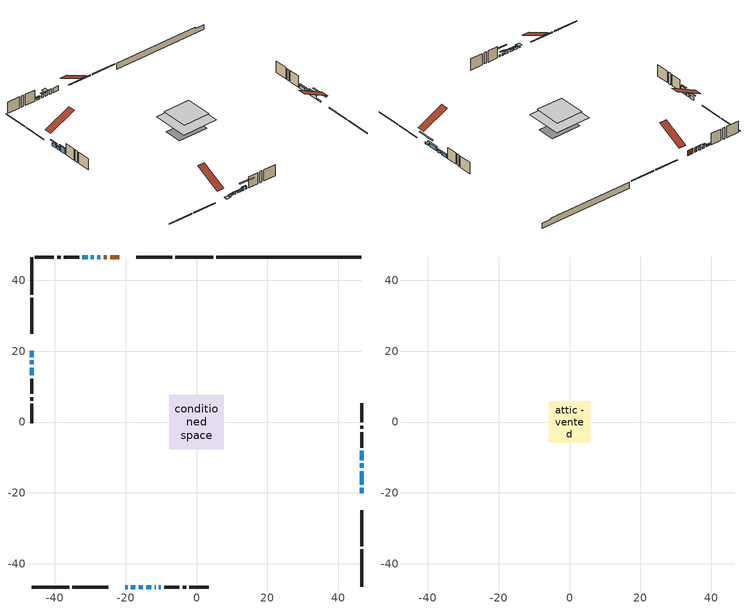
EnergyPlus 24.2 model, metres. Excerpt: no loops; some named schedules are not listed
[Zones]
conditioned space
 floor outside (Floor1 construction): -0.75,-0.75 -0.75,0.75 0.75,0.75 0.75,-0.75 z0.58
 floor outside (Floor2 construction): -2.56,-2.56 -2.56,2.56 2.56,2.56 2.56,-2.56 z0.58
 floor outside (Floor3 construction): -0.65,-0.65 -0.65,0.65 0.65,0.65 0.65,-0.65 z0.58
 floor adiabatic (AdiabaticFloorConstruction): -7.74,-7.74 -7.74,7.74 7.74,7.74 7.74,-7.74 z3.02
 floor foundation (Slab1 construction): -6.48,-3.76 -6.48,3.76 6.48,3.76 6.48,-3.76 z-2.06
 wall outside (RimJoist1 construction): 4.67,46.56 -5.97,46.56 / -46.56,-46.56 -35.93,-46.56 / -46.56,46.56 -46.56,35.93 / 46.56,-46.56 46.56,-35.93 z0.58:0.88
 wall outside (RimJoist2 construction): -6.9,46.56 -16.93,46.56 / -35,-46.56 -24.96,-46.56 / -46.56,35 -46.56,24.96 / 46.56,-35 46.56,-24.96 z0.58:0.88
 wall outside (AdiabaticWallConstruction 1): -21.85,46.56 -24.4,46.56 / -25.33,46.56 -26.24,46.56 z0.58:2.61
 wall outside (AdiabaticWallConstruction): -20.05,-46.56 -19.43,-46.56 z0.58:0.76; -27.17,46.56 -28.01,46.56 / -28.94,46.56 -29.78,46.56 z0.58:2.16; -18.51,-46.56 -17.23,-46.56 / -16.31,-46.56 -15.16,-46.56 / 46.56,-12.9 46.56,-11.66 z0.58:1.52; -46.56,20.04 -46.56,18.29 z0.58:1.9; -46.56,17.36 -46.56,16.29 z0.58:1.85; -46.56,15.37 -46.56,13.16 z0.58:3.2; 46.56,-20.04 46.56,-18.57 / -14.23,-46.56 -12.76,-46.56 / -30.7,46.56 -32.18,46.56 z0.58:1.27; -11.83,-46.56 -11.52,-46.56 z0.58:1.5; 46.56,-17.64 46.56,-13.83 z0.58:2.13; -10.6,-46.56 -10.06,-46.56 z0.58:1.4; 46.56,-10.73 46.56,-8.14 z0.58:1.88
 wall outside (Wall1 construction): -33.11,46.56 -37.43,46.56 / -9.14,-46.56 -4.82,-46.56 / -46.56,12.24 -46.56,7.92 / 46.56,-7.21 46.56,-2.89 z0.58:5.46
 wall outside (Wall2 construction): -38.35,46.56 -39.31,46.56 / -3.89,-46.56 -2.93,-46.56 / -46.56,6.99 -46.56,6.03 / 46.56,-1.96 46.56,-1.01 z0.58:5.46
 wall outside (Wall3 construction): -40.24,46.56 -45.63,46.56 / -2,-46.56 3.39,-46.56 / -46.56,5.1 -46.56,-0.29 / 46.56,-0.08 46.56,5.32 z0.58:5.46
 wall foundation (FoundationWall1 construction): 5.6,46.56,-2.06 5.6,46.56,0.58 42.46,46.56,0.58 42.46,46.56,0.09 46.56,46.56,0.09 46.56,46.56,-2.06
 window (WindowConstruction 12): -20.04,-46.56 -19.43,-46.56 z0.58:0.76
 window (WindowConstruction 6): -27.17,46.56 -28.01,46.56 z0.58:2.16
 window (WindowConstruction 7): -18.5,-46.56 -17.23,-46.56 z0.58:1.52
 window (WindowConstruction 8): -16.31,-46.56 -15.16,-46.56 z0.58:1.52
 window (WindowConstruction 9): -46.56,20.04 -46.56,18.29 z0.58:1.9
 window (WindowConstruction 10): -46.56,17.36 -46.56,16.29 z0.58:1.85
 window (WindowConstruction 11): -46.56,15.37 -46.56,13.16 z0.58:3.2
 window (WindowConstruction 14): 46.56,-20.04 46.56,-18.57 z0.58:1.27
 window (WindowConstruction 15): -14.23,-46.56 -12.76,-46.56 z0.58:1.27
 window (WindowConstruction 13): -11.83,-46.56 -11.53,-46.56 z0.58:1.49
 window (WindowConstruction): 46.56,-17.64 46.56,-13.83 z0.58:2.13
 window (WindowConstruction 1): -28.94,46.56 -29.78,46.56 z0.58:2.16
 window (WindowConstruction 2): -30.7,46.56 -32.18,46.56 z0.58:1.27
 window (WindowConstruction 3): -10.6,-46.56 -10.06,-46.56 z0.58:1.39
 window (WindowConstruction 4): 46.56,-12.9 46.56,-11.66 z0.58:1.52
 window (WindowConstruction 5): 46.56,-10.73 46.56,-8.14 z0.58:1.88
 door (Door): -21.85,46.56 -24.4,46.56 z0.58:2.61
 door (Door 1): -25.33,46.56 -26.24,46.56 z0.58:2.61
 ceiling adiabatic (AdiabaticFloorConstruction): 7.74,-7.74 7.74,7.74 -7.74,7.74 -7.74,-7.74 z3.02
attic - vented
 floor to conditioned space (Floor4 construction Reversed): -5.79,-5.79 -5.79,5.79 5.79,5.79 5.79,-5.79 z5.46
 roof outside (Roof1 construction): -20.92,46.56,5.46 -20.92,35.61,10.93 -17.86,35.61,10.93 -17.86,46.56,5.46; -20.97,-46.56,5.46 -20.97,-35.61,10.93 -24.03,-35.61,10.93 -24.03,-46.56,5.46; -46.56,20.97,5.46 -35.61,20.97,10.93 -35.61,24.03,10.93 -46.56,24.03,5.46; 46.56,-20.97,5.46 35.61,-20.97,10.93 35.61,-24.03,10.93 46.56,-24.03,5.46
shading: -18.82,-46.56 -20.65,-46.56 -20.65,-48.08 -18.82,-48.08 z1.37; -28.47,46.56 -26.71,46.56 -26.71,48.08 -28.47,48.08 z2.62; -16.94,-46.56 -18.8,-46.56 -18.8,-47.02 -16.94,-47.02 z1.82; -14.86,-46.56 -16.6,-46.56 -16.6,-47.02 -14.86,-47.02 z1.82; -46.56,17.38 -46.56,20.95 -46.86,20.95 -46.86,17.38 z2.81; -46.56,16 -46.56,17.66 -47.02,17.66 -47.02,16 z2.15; -46.56,12.96 -46.56,15.57 -46.97,15.57 -46.97,12.96 z3.4; 46.56,-15.52 46.56,-23.09 47.02,-23.09 47.02,-15.52 z4.32; -12.15,-46.56 -14.84,-46.56 -14.84,-47.02 -12.15,-47.02 z1.88; -10.62,-46.56 -12.74,-46.56 -12.74,-47.02 -10.62,-47.02 z2.41; 46.56,-13.22 46.56,-18.25 47.17,-18.25 47.17,-13.22 z2.74; -30.07,46.56 -28.64,46.56 -28.64,47.02 -30.07,47.02 z2.45; -32.48,46.56 -30.41,46.56 -30.41,47.17 -32.48,47.17 z1.56; -7.01,-46.56 -13.65,-46.56 -13.65,-47.02 -7.01,-47.02 z4.44; 46.56,-11.05 46.56,-13.51 47.02,-13.51 47.02,-11.05 z2.13; 46.56,-7.84 46.56,-11.03 47.02,-11.03 47.02,-7.84 z2.17
[Building]
Building 1: Terrain=Suburbs
[Site:Location]
Edmonton Intl AP_AB: Latitude {deg}=53.31; Longitude {deg}=-113.58; Time Zone {hr}=-7; Elevation {m}=723; Keep Site Location Information=Yes
[Site:GroundTemperature:Shallow]
-1.56185, -3.61833, -3.78302, -2.80711, 1.11059, 5.01004, 8.39065, 10.5322, 10.7141, 8.97234, 5.67794, 1.89811
[Site:WaterMainsTemperature]
Calculation Method=Schedule; Temperature Schedule=mains temperature schedule
[Material] Roughness=Rough; Thermal Absorptance=0.9
Name | Thickness {m} | Conductivity {W/m-K} | Density {kg/m3} | Specific Heat {J/kg-K} | Solar Absorptance | Visible Absorptance
asphalt or fiberglass shingles | 0.00635 | 0.162714 | 1121.4 | 1465.45 | 0.4 | 0.4
ceiling loosefill ins | 0.338667 | 0.0480833 | 16.02 | 1046.75 | 0.7 | 0.7
ceiling stud and cavity | 0.1397 | 0.944454 | 65.682 | 1177.47 | 0.7 | 0.7
concrete 4.0 in. | 0.1016 | 1.803125 | 2242.8 | 837.4 | 0.7 | 0.7
concrete 8.0 in. | 0.2032 | 1.803125 | 2242.8 | 837.4 | 0.7 | 0.7
door material | 0.04445 | 0.0639163 | 512.64 | 1214.23 | 0.7 | 0.7
exterior vertical ins | 0.0816226 | 0.029427 | 32.04 | 1214.23 | 0.7 | 0.7
floor covering | 0.0127 | 0.0433444 | 54.468 | 1339.84 | 0.6 | 0.6
floor rigid ins | 0.103632 | 0.029427 | 32.04 | 1214.23 | 0.7 | 0.7
floor rigid ins 1; wall rigid ins 1 | 0.512978 | 0.029427 | 32.04 | 1214.23 | 0.7 | 0.7
floor stud and cavity | 0.1397 | 0.160538 | 92.3553 | 1139.71 | 0.7 | 0.7
floor stud and cavity 1 | 0.1397 | 0.165219 | 92.3553 | 1139.71 | 0.7 | 0.7
floor stud and cavity 2 | 0.1397 | 0.157354 | 92.3553 | 1139.71 | 0.7 | 0.7
floor stud and cavity 3 | 0.1397 | 1.75129 | 37.0049 | 1207.88 | 0.7 | 0.7
furniture material conditioned space 1 | 0.1524 | 0.115458 | 640.8 | 1214.23 | 0.6 | 0.6
gypsum board | 0.0127 | 0.160291 | 801 | 837.4 | 0.6 | 0.6
gypsum board 1 | 0.0127 | 0.160291 | 801 | 837.4 | 0.7 | 0.7
osb sheathing 0.5 in. | 0.0127 | 0.115458 | 512.64 | 1214.23 | 0.7 | 0.7
osb sheathing 0.75 in. | 0.01905 | 0.115458 | 512.64 | 1214.23 | 0.7 | 0.7
osb sheathing 2.0 in. | 0.0508 | 0.115458 | 512.64 | 1214.23 | 0.7 | 0.7
rim joist rigid ins; wall rigid ins | 0.051816 | 0.029427 | 32.04 | 1214.23 | 0.7 | 0.7
rim joist stud and cavity | 0.0508 | 0.0451784 | 125.044 | 1163.47 | 0.6 | 0.6
rim joist stud and cavity 1 | 0.0508 | 0.0348186 | 125.044 | 1163.47 | 0.6 | 0.6
wall stud and cavity | 0.1397 | 0.273587 | 139.0536 | 1170.24 | 0.7 | 0.7
wall stud and cavity 1 | 0.1397 | 0.260132 | 139.0536 | 1170.24 | 0.7 | 0.7
wall stud and cavity 2 | 0.1397 | 0.24189 | 139.0536 | 1170.24 | 0.7 | 0.7
wall stud and cavity 3 | 0.0889 | 0.380278 | 52.3479 | 1209.89 | 0.7 | 0.7
wall stud and cavity 4 | 0.0889 | 0.391764 | 83.0341 | 1211.67 | 0.7 | 0.7
wood siding | 0.0254 | 0.102417 | 544.68 | 1172.36 | 0.4 | 0.4
wood siding 1; wood siding 2; wood siding 3 | 0.0254 | 0.102417 | 544.68 | 1172.36 | 0.7 | 0.7
[WindowMaterial:SimpleGlazingSystem]
Name | U-Factor {W/m2-K} | Solar Heat Gain Coefficient
WindowMaterial | 1.40587 | 0.47
WindowMaterial 1 | 1.34739 | 0.49
WindowMaterial 10 | 1.43881 | 0.46
WindowMaterial 11 | 3.29381 | 0.71
WindowMaterial 12 | 2.31833 | 0.35
WindowMaterial 13 | 6.98735 | 0.67
WindowMaterial 14 | 1.57337 | 0.4
WindowMaterial 2 | 1.38203 | 0.48
WindowMaterial 3 | 1.74542 | 0.32
WindowMaterial 4 | 1.54385 | 0.41
WindowMaterial 5 | 1.493314 | 0.43
WindowMaterial 6 | 1.52227 | 0.42
WindowMaterial 7 | 1.53987 | 0.41
WindowMaterial 8 | 1.56202 | 0.4
WindowMaterial 9 | 2.180352 | 0.56
[Construction]
AdiabaticFloorConstruction: floor stud and cavity 3, floor rigid ins 1, osb sheathing 0.75 in., floor covering
AdiabaticWallConstruction: wood siding 2, wall rigid ins 1, wall stud and cavity 3, gypsum board
AdiabaticWallConstruction 1: wood siding 3, wall rigid ins 1, wall stud and cavity 3, gypsum board
Door; Door 1: door material
Floor1 construction: floor stud and cavity, floor rigid ins, osb sheathing 0.75 in., floor covering
Floor2 construction: floor stud and cavity 1, floor rigid ins, osb sheathing 0.75 in., floor covering
Floor3 construction: floor stud and cavity 2, floor rigid ins, osb sheathing 0.75 in., floor covering
Floor4 construction Reversed: gypsum board, ceiling stud and cavity, ceiling loosefill ins
FoundationWall1 construction: concrete 8.0 in., gypsum board 1
furniture construction conditioned space 1: furniture material conditioned space 1
PartitionWallConstruction: gypsum board, wall stud and cavity 4, gypsum board
RimJoist1 construction: wood siding 1, osb sheathing 2.0 in., rim joist stud and cavity
RimJoist2 construction: wood siding 1, rim joist rigid ins, osb sheathing 2.0 in., rim joist stud and cavity 1
Roof1 construction: asphalt or fiberglass shingles
Slab1 construction: concrete 4.0 in.
Wall1 construction: wood siding, wall rigid ins, osb sheathing 0.5 in., wall stud and cavity, gypsum board
Wall2 construction: wood siding, wall rigid ins, osb sheathing 0.5 in., wall stud and cavity 1, gypsum board
Wall3 construction: wood siding, wall rigid ins, osb sheathing 0.5 in., wall stud and cavity 2, gypsum board
WindowConstruction: WindowMaterial
WindowConstruction 1: WindowMaterial 1
WindowConstruction 10: WindowMaterial 10
WindowConstruction 11: WindowMaterial 11
WindowConstruction 12: WindowMaterial 12
WindowConstruction 13: WindowMaterial 13
WindowConstruction 14; WindowConstruction 15: WindowMaterial 14
WindowConstruction 2: WindowMaterial 2
WindowConstruction 3: WindowMaterial 3
WindowConstruction 4: WindowMaterial 4
WindowConstruction 5: WindowMaterial 5
WindowConstruction 6: WindowMaterial 6
WindowConstruction 7: WindowMaterial 7
WindowConstruction 8: WindowMaterial 8
WindowConstruction 9: WindowMaterial 9
[Zone] Multiplier=1; Part of Total Floor Area=Yes
Name | Volume {m3}
attic - vented | 115.604
conditioned space | 951
[Space]
Name | Zone | Volume {m3}
attic - vented 1 | attic - vented | 115.604
conditioned space 1 | conditioned space | 951
[ZoneInfiltration:EffectiveLeakageArea]
infil attic - vented 1: Zone or Space=attic - vented 1; Schedule=Always On Discrete; Effective Air Leakage Area {cm2}=4660.52; Stack Coefficient=0.000380629; Wind Coefficient=1.31817e-05
[ZoneMixing]
whole house fan mix: Zone or Space=attic - vented; Schedule=Always On Continuous; Design Flow Rate Calculation Method=Flow/Zone; Design Flow Rate {m3/s}=0; Source Zone or Space=conditioned space
[SurfaceProperty:ExposedFoundationPerimeter]
Slab1: Exposed Perimeter Calculation Method=TotalExposedPerimeter; Total Exposed Perimeter {m}=40.966
[InternalMass] Zone or ZoneList=conditioned space; Space or SpaceList=conditioned space 1
Name | Construction | Surface Area {m2}
furniture mass conditioned space 1 | furniture construction conditioned space 1 | 146.844
partition wall mass | PartitionWallConstruction | 367.11
[Lights]
interior lighting: Zone or ZoneList or Space or SpaceList=conditioned space 1; Schedule=interior lighting schedule; Design Level Calculation Method=LightingLevel; Lighting Level {W}=343.2; Return Air Fraction=0; Fraction Radiant=0.6; Fraction Visible=0.2; Fraction Replaceable=1
[People]
occupants: Zone or ZoneList or Space or SpaceList=conditioned space 1; Number of People Schedule=occupants schedule; Number of People Calculation Method=People; Number of People=3; Fraction Radiant=0.314171; Sensible Heat Fraction=0.56303; Activity Level Schedule=occupants activity schedule; Carbon Dioxide Generation Rate {m3/s-W}=0; Enable ASHRAE 55 Comfort Warnings=No; Mean Radiant Temperature Calculation Type=EnclosureAveraged
[ElectricEquipment] Zone or ZoneList or Space or SpaceList=conditioned space 1; Design Level Calculation Method=EquipmentLevel
Name | Schedule | Design Level {W} | Fraction Latent | Fraction Radiant | Fraction Lost
clothes dryer | clothes dryer schedule | 140.772 | 0.015 | 0.081 | 0.85
clothes washer | clothes washer schedule | 32.1985 | 0.03 | 0.162 | 0.7
cooking range | cooking range schedule | 215.147 | 0.08 | 0.432 | 0.2
dishwasher | dishwasher schedule | 66.8632 | 0.3 | 0.18 | 0.4
fridge | fridge schedule | 72.9452 | 0 | 0.6 | 0
mech vent house fan | mech vent house fan schedule | 19.9167 | 0 | 0 | 0.5
mech vent house fan cfis | mech vent house fan cfis schedule | 0 | 0 | 0 | 0
mech vent range fan 0 | mech vent range fan 0 schedule | 57 | 0 | 0 | 1
misc plug loads | misc plug loads schedule | 494.7 | 0.045 | 0.513 | 0.1
whole house fan | Always On Discrete | 0 | 0 | 0 | 1
[OtherEquipment] Zone or ZoneList or Space or SpaceList=conditioned space 1; Design Level Calculation Method=EquipmentLevel
Name | Fuel Type | Schedule | Design Level {W} | Fraction Latent | Fraction Radiant | Fraction Lost
clothes dryer 1 | Electricity | clothes dryer schedule | 0 | 0.015 | 0.081 | 0.85
cooking range 1 | Electricity | cooking range schedule | 0 | 0.08 | 0.432 | 0.2
general water use latent | None | general water use schedule | 62.594 | 1 | 0 | 0
general water use sensible | None | general water use schedule | -61.6891 | 0 | 0.6 | 0
mech vent house fan latent load | None | Always On Discrete | 0 | 1 | 0 | 0
mech vent house fan sensible load | None | Always On Discrete | 0 | 0 | 0 | 0
water heater energy adjustment1 | NaturalGas | Always On Discrete | 0.01 | 0 | 0 | 1
[ZoneInfiltration:DesignFlowRate] Zone or ZoneList or Space or SpaceList=conditioned space 1; Schedule=Always On Discrete; Design Flow Rate Calculation Method=Flow/Zone; Design Flow Rate {m3/s}=0
infil flow; natural vent flow; whole house fan flow
[Foundation:Kiva]
Foundation Kiva 1: Initial Indoor Air Temperature {C}=18; Wall Height Above Grade {m}=0.580004; Wall Depth Below Slab {m}=0.2032; Custom Block Material Name 1=exterior vertical ins; Custom Block Depth 1 {m}=2.63999; Custom Block X Position 1 {m}=0.2159; Custom Block Z Position 1 {m}=0
[Foundation:Kiva:Settings]
Soil Conductivity {W/m-K}=0.849921; Soil Density {kg/m3}=1842.3; Soil Specific Heat {J/kg-K}=418.7; Ground Solar Absorptivity=0.9; Ground Thermal Absorptivity=0.9; Ground Surface Roughness {m}=0.03; Far-Field Width {m}=40; Deep-Ground Boundary Condition=ZeroFlux; Deep-Ground Depth {m}=40; Minimum Cell Dimension {m}=0.2; Maximum Cell Growth Coefficient=3; Simulation Timestep=Timestep
[Exterior:Lights]
exterior lighting: Schedule=exterior lighting schedule; Design Level {W}=75.6
[Schedule:Constant]
Name | Hourly Value
Always On Continuous; mech vent house fan schedule; mech vent house fan cfis schedule; Always On Discrete | 1
occupants activity schedule | 117.228
fridge schedule | 0
[Schedule:Week:Daily]
interior lighting schedule Week Rule - Jan1-Jan27: interior lighting schedule day, interior lighting schedule day, interior lighting schedule day, interior lighting schedule day, interior lighting schedule day, interior lighting schedule day, interior lighting schedule day, interior lighting schedule default day, interior lighting schedule default day, interior lighting schedule default day, interior lighting schedule default day, interior lighting schedule default day
interior lighting schedule Week Rule - Jan28-Feb3: interior lighting schedule day, interior lighting schedule day, interior lighting schedule day, interior lighting schedule day, interior lighting schedule day 1, interior lighting schedule day 1, interior lighting schedule day 1, interior lighting schedule default day, interior lighting schedule default day, interior lighting schedule default day, interior lighting schedule default day, interior lighting schedule default day
interior lighting schedule Week Rule - Feb4-Feb24: interior lighting schedule day 1, interior lighting schedule day 1, interior lighting schedule day 1, interior lighting schedule day 1, interior lighting schedule day 1, interior lighting schedule day 1, interior lighting schedule day 1, interior lighting schedule default day, interior lighting schedule default day, interior lighting schedule default day, interior lighting schedule default day, interior lighting schedule default day
interior lighting schedule Week Rule - Feb25-Mar3: interior lighting schedule day 1, interior lighting schedule day 1, interior lighting schedule day 1, interior lighting schedule day 1, interior lighting schedule day 2, interior lighting schedule day 2, interior lighting schedule day 2, interior lighting schedule default day, interior lighting schedule default day, interior lighting schedule default day, interior lighting schedule default day, interior lighting schedule default day
interior lighting schedule Week Rule - Mar4-Mar31: interior lighting schedule day 2, interior lighting schedule day 2, interior lighting schedule day 2, interior lighting schedule day 2, interior lighting schedule day 2, interior lighting schedule day 2, interior lighting schedule day 2, interior lighting schedule default day, interior lighting schedule default day, interior lighting schedule default day, interior lighting schedule default day, interior lighting schedule default day
interior lighting schedule Week Rule - Apr1-Apr28: interior lighting schedule day 3, interior lighting schedule day 3, interior lighting schedule day 3, interior lighting schedule day 3, interior lighting schedule day 3, interior lighting schedule day 3, interior lighting schedule day 3, interior lighting schedule default day, interior lighting schedule default day, interior lighting schedule default day, interior lighting schedule default day, interior lighting schedule default day
interior lighting schedule Week Rule - Apr29-May5: interior lighting schedule day 3, interior lighting schedule day 3, interior lighting schedule day 4, interior lighting schedule day 4, interior lighting schedule day 4, interior lighting schedule day 4, interior lighting schedule day 4, interior lighting schedule default day, interior lighting schedule default day, interior lighting schedule default day, interior lighting schedule default day, interior lighting schedule default day
interior lighting schedule Week Rule - May6-May26: interior lighting schedule day 4, interior lighting schedule day 4, interior lighting schedule day 4, interior lighting schedule day 4, interior lighting schedule day 4, interior lighting schedule day 4, interior lighting schedule day 4, interior lighting schedule default day, interior lighting schedule default day, interior lighting schedule default day, interior lighting schedule default day, interior lighting schedule default day
interior lighting schedule Week Rule - May27-Jun2: interior lighting schedule day 4, interior lighting schedule day 4, interior lighting schedule day 4, interior lighting schedule day 4, interior lighting schedule day 4, interior lighting schedule day 5, interior lighting schedule day 5, interior lighting schedule default day, interior lighting schedule default day, interior lighting schedule default day, interior lighting schedule default day, interior lighting schedule default day
interior lighting schedule Week Rule - Jun3-Jun30: interior lighting schedule day 5, interior lighting schedule day 5, interior lighting schedule day 5, interior lighting schedule day 5, interior lighting schedule day 5, interior lighting schedule day 5, interior lighting schedule day 5, interior lighting schedule default day, interior lighting schedule default day, interior lighting schedule default day, interior lighting schedule default day, interior lighting schedule default day
interior lighting schedule Week Rule - Jul1-Jul28: interior lighting schedule day 6, interior lighting schedule day 6, interior lighting schedule day 6, interior lighting schedule day 6, interior lighting schedule day 6, interior lighting schedule day 6, interior lighting schedule day 6, interior lighting schedule default day, interior lighting schedule default day, interior lighting schedule default day, interior lighting schedule default day, interior lighting schedule default day
interior lighting schedule Week Rule - Jul29-Aug4: interior lighting schedule day 6, interior lighting schedule day 6, interior lighting schedule day 6, interior lighting schedule day 7, interior lighting schedule day 7, interior lighting schedule day 7, interior lighting schedule day 7, interior lighting schedule default day, interior lighting schedule default day, interior lighting schedule default day, interior lighting schedule default day, interior lighting schedule default day
interior lighting schedule Week Rule - Aug5-Aug25: interior lighting schedule day 7, interior lighting schedule day 7, interior lighting schedule day 7, interior lighting schedule day 7, interior lighting schedule day 7, interior lighting schedule day 7, interior lighting schedule day 7, interior lighting schedule default day, interior lighting schedule default day, interior lighting schedule default day, interior lighting schedule default day, interior lighting schedule default day
interior lighting schedule Week Rule - Aug26-Sep1: interior lighting schedule day 7, interior lighting schedule day 7, interior lighting schedule day 7, interior lighting schedule day 7, interior lighting schedule day 7, interior lighting schedule day 7, interior lighting schedule day 8, interior lighting schedule default day, interior lighting schedule default day, interior lighting schedule default day, interior lighting schedule default day, interior lighting schedule default day
interior lighting schedule Week Rule - Sep2-Sep29: interior lighting schedule day 8, interior lighting schedule day 8, interior lighting schedule day 8, interior lighting schedule day 8, interior lighting schedule day 8, interior lighting schedule day 8, interior lighting schedule day 8, interior lighting schedule default day, interior lighting schedule default day, interior lighting schedule default day, interior lighting schedule default day, interior lighting schedule default day
interior lighting schedule Week Rule - Sep30-Oct6: interior lighting schedule day 8, interior lighting schedule day 9, interior lighting schedule day 9, interior lighting schedule day 9, interior lighting schedule day 9, interior lighting schedule day 9, interior lighting schedule day 9, interior lighting schedule default day, interior lighting schedule default day, interior lighting schedule default day, interior lighting schedule default day, interior lighting schedule default day
interior lighting schedule Week Rule - Oct7-Oct27: interior lighting schedule day 9, interior lighting schedule day 9, interior lighting schedule day 9, interior lighting schedule day 9, interior lighting schedule day 9, interior lighting schedule day 9, interior lighting schedule day 9, interior lighting schedule default day, interior lighting schedule default day, interior lighting schedule default day, interior lighting schedule default day, interior lighting schedule default day
interior lighting schedule Week Rule - Oct28-Nov3: interior lighting schedule day 9, interior lighting schedule day 9, interior lighting schedule day 9, interior lighting schedule day 9, interior lighting schedule day 10, interior lighting schedule day 10, interior lighting schedule day 10, interior lighting schedule default day, interior lighting schedule default day, interior lighting schedule default day, interior lighting schedule default day, interior lighting schedule default day
interior lighting schedule Week Rule - Nov4-Nov24: interior lighting schedule day 10, interior lighting schedule day 10, interior lighting schedule day 10, interior lighting schedule day 10, interior lighting schedule day 10, interior lighting schedule day 10, interior lighting schedule day 10, interior lighting schedule default day, interior lighting schedule default day, interior lighting schedule default day, interior lighting schedule default day, interior lighting schedule default day
interior lighting schedule Week Rule - Nov25-Dec1: interior lighting schedule day 10, interior lighting schedule day 10, interior lighting schedule day 10, interior lighting schedule day 10, interior lighting schedule day 10, interior lighting schedule day 10, interior lighting schedule day 11, interior lighting schedule default day, interior lighting schedule default day, interior lighting schedule default day, interior lighting schedule default day, interior lighting schedule default day
interior lighting schedule Week Rule - Dec2-Dec31: interior lighting schedule day 11, interior lighting schedule day 11, interior lighting schedule day 11, interior lighting schedule day 11, interior lighting schedule day 11, interior lighting schedule day 11, interior lighting schedule day 11, interior lighting schedule default day, interior lighting schedule default day, interior lighting schedule default day, interior lighting schedule default day, interior lighting schedule default day
occupants schedule Week Rule - Jan1-Dec31: occupants schedule day, occupants schedule day, occupants schedule day, occupants schedule day, occupants schedule day, occupants schedule day, occupants schedule day, occupants schedule default day, occupants schedule default day, occupants schedule default day, occupants schedule default day, occupants schedule default day
clothes dryer schedule Week Rule - Jan1-Dec31: clothes dryer schedule day, clothes dryer schedule day, clothes dryer schedule day, clothes dryer schedule day, clothes dryer schedule day, clothes dryer schedule day, clothes dryer schedule day, clothes dryer schedule default day, clothes dryer schedule default day, clothes dryer schedule default day, clothes dryer schedule default day, clothes dryer schedule default day
clothes washer schedule Week Rule - Jan1-Dec31: clothes washer schedule day, clothes washer schedule day, clothes washer schedule day, clothes washer schedule day, clothes washer schedule day, clothes washer schedule day, clothes washer schedule day, clothes washer schedule default day, clothes washer schedule default day, clothes washer schedule default day, clothes washer schedule default day, clothes washer schedule default day
cooking range schedule Week Rule - Jan1-Dec31: cooking range schedule day, cooking range schedule day, cooking range schedule day, cooking range schedule day, cooking range schedule day, cooking range schedule day, cooking range schedule day, cooking range schedule default day, cooking range schedule default day, cooking range schedule default day, cooking range schedule default day, cooking range schedule default day
dishwasher schedule Week Rule - Jan1-Dec31: dishwasher schedule day, dishwasher schedule day, dishwasher schedule day, dishwasher schedule day, dishwasher schedule day, dishwasher schedule day, dishwasher schedule day, dishwasher schedule default day, dishwasher schedule default day, dishwasher schedule default day, dishwasher schedule default day, dishwasher schedule default day
mech vent range fan 0 schedule Week Rule - Jan1-Dec31: mech vent range fan 0 schedule day, mech vent range fan 0 schedule day, mech vent range fan 0 schedule day, mech vent range fan 0 schedule day, mech vent range fan 0 schedule day, mech vent range fan 0 schedule day, mech vent range fan 0 schedule day, mech vent range fan 0 schedule default day, mech vent range fan 0 schedule default day, mech vent range fan 0 schedule default day, mech vent range fan 0 schedule default day, mech vent range fan 0 schedule default day
misc plug loads schedule Week Rule - Jan1-Dec31: misc plug loads schedule day, misc plug loads schedule day, misc plug loads schedule day, misc plug loads schedule day, misc plug loads schedule day, misc plug loads schedule day, misc plug loads schedule day, misc plug loads schedule default day, misc plug loads schedule default day, misc plug loads schedule default day, misc plug loads schedule default day, misc plug loads schedule default day
general water use schedule Week Rule - Jan1-Dec31: general water use schedule day, general water use schedule day, general water use schedule day, general water use schedule day, general water use schedule day, general water use schedule day, general water use schedule day, general water use schedule default day, general water use schedule default day, general water use schedule default day, general water use schedule default day, general water use schedule default day
exterior lighting schedule Week Rule - Jan1-Jan27: exterior lighting schedule day, exterior lighting schedule day, exterior lighting schedule day, exterior lighting schedule day, exterior lighting schedule day, exterior lighting schedule day, exterior lighting schedule day, exterior lighting schedule default day, exterior lighting schedule default day, exterior lighting schedule default day, exterior lighting schedule default day, exterior lighting schedule default day
exterior lighting schedule Week Rule - Jan28-Feb3: exterior lighting schedule day, exterior lighting schedule day, exterior lighting schedule day, exterior lighting schedule day, exterior lighting schedule day 1, exterior lighting schedule day 1, exterior lighting schedule day 1, exterior lighting schedule default day, exterior lighting schedule default day, exterior lighting schedule default day, exterior lighting schedule default day, exterior lighting schedule default day
exterior lighting schedule Week Rule - Feb4-Feb24: exterior lighting schedule day 1, exterior lighting schedule day 1, exterior lighting schedule day 1, exterior lighting schedule day 1, exterior lighting schedule day 1, exterior lighting schedule day 1, exterior lighting schedule day 1, exterior lighting schedule default day, exterior lighting schedule default day, exterior lighting schedule default day, exterior lighting schedule default day, exterior lighting schedule default day
exterior lighting schedule Week Rule - Feb25-Mar3: exterior lighting schedule day 1, exterior lighting schedule day 1, exterior lighting schedule day 1, exterior lighting schedule day 1, exterior lighting schedule day 2, exterior lighting schedule day 2, exterior lighting schedule day 2, exterior lighting schedule default day, exterior lighting schedule default day, exterior lighting schedule default day, exterior lighting schedule default day, exterior lighting schedule default day
exterior lighting schedule Week Rule - Mar4-Mar31: exterior lighting schedule day 2, exterior lighting schedule day 2, exterior lighting schedule day 2, exterior lighting schedule day 2, exterior lighting schedule day 2, exterior lighting schedule day 2, exterior lighting schedule day 2, exterior lighting schedule default day, exterior lighting schedule default day, exterior lighting schedule default day, exterior lighting schedule default day, exterior lighting schedule default day
exterior lighting schedule Week Rule - Apr1-Apr28: exterior lighting schedule day 3, exterior lighting schedule day 3, exterior lighting schedule day 3, exterior lighting schedule day 3, exterior lighting schedule day 3, exterior lighting schedule day 3, exterior lighting schedule day 3, exterior lighting schedule default day, exterior lighting schedule default day, exterior lighting schedule default day, exterior lighting schedule default day, exterior lighting schedule default day
exterior lighting schedule Week Rule - Apr29-May5: exterior lighting schedule day 3, exterior lighting schedule day 3, exterior lighting schedule day 4, exterior lighting schedule day 4, exterior lighting schedule day 4, exterior lighting schedule day 4, exterior lighting schedule day 4, exterior lighting schedule default day, exterior lighting schedule default day, exterior lighting schedule default day, exterior lighting schedule default day, exterior lighting schedule default day
exterior lighting schedule Week Rule - May6-May26: exterior lighting schedule day 4, exterior lighting schedule day 4, exterior lighting schedule day 4, exterior lighting schedule day 4, exterior lighting schedule day 4, exterior lighting schedule day 4, exterior lighting schedule day 4, exterior lighting schedule default day, exterior lighting schedule default day, exterior lighting schedule default day, exterior lighting schedule default day, exterior lighting schedule default day
exterior lighting schedule Week Rule - May27-Jun2: exterior lighting schedule day 4, exterior lighting schedule day 4, exterior lighting schedule day 4, exterior lighting schedule day 4, exterior lighting schedule day 4, exterior lighting schedule day 5, exterior lighting schedule day 5, exterior lighting schedule default day, exterior lighting schedule default day, exterior lighting schedule default day, exterior lighting schedule default day, exterior lighting schedule default day
exterior lighting schedule Week Rule - Jun3-Jun30: exterior lighting schedule day 5, exterior lighting schedule day 5, exterior lighting schedule day 5, exterior lighting schedule day 5, exterior lighting schedule day 5, exterior lighting schedule day 5, exterior lighting schedule day 5, exterior lighting schedule default day, exterior lighting schedule default day, exterior lighting schedule default day, exterior lighting schedule default day, exterior lighting schedule default day
exterior lighting schedule Week Rule - Jul1-Jul28: exterior lighting schedule day 6, exterior lighting schedule day 6, exterior lighting schedule day 6, exterior lighting schedule day 6, exterior lighting schedule day 6, exterior lighting schedule day 6, exterior lighting schedule day 6, exterior lighting schedule default day, exterior lighting schedule default day, exterior lighting schedule default day, exterior lighting schedule default day, exterior lighting schedule default day
exterior lighting schedule Week Rule - Jul29-Aug4: exterior lighting schedule day 6, exterior lighting schedule day 6, exterior lighting schedule day 6, exterior lighting schedule day 7, exterior lighting schedule day 7, exterior lighting schedule day 7, exterior lighting schedule day 7, exterior lighting schedule default day, exterior lighting schedule default day, exterior lighting schedule default day, exterior lighting schedule default day, exterior lighting schedule default day
[Schedule:Year]
interior lighting schedule: interior lighting schedule Week Rule - Jan1-Jan27, 1, 1, 1, 27, interior lighting schedule Week Rule - Jan28-Feb3, 1, 28, 2, 3, interior lighting schedule Week Rule - Feb4-Feb24, 2, 4, 2, 24, interior lighting schedule Week Rule - Feb25-Mar3, 2, 25, 3, 3, interior lighting schedule Week Rule - Mar4-Mar31, 3, 4, 3, 31, interior lighting schedule Week Rule - Apr1-Apr28, 4, 1, 4, 28, interior lighting schedule Week Rule - Apr29-May5, 4, 29, 5, 5, interior lighting schedule Week Rule - May6-May26, 5, 6, 5, 26, interior lighting schedule Week Rule - May27-Jun2, 5, 27, 6, 2, interior lighting schedule Week Rule - Jun3-Jun30, 6, 3, 6, 30, interior lighting schedule Week Rule - Jul1-Jul28, 7, 1, 7, 28, interior lighting schedule Week Rule - Jul29-Aug4, 7, 29, 8, 4, interior lighting schedule Week Rule - Aug5-Aug25, 8, 5, 8, 25, interior lighting schedule Week Rule - Aug26-Sep1, 8, 26, 9, 1, interior lighting schedule Week Rule - Sep2-Sep29, 9, 2, 9, 29, interior lighting schedule Week Rule - Sep30-Oct6, 9, 30, 10, 6, interior lighting schedule Week Rule - Oct7-Oct27, 10, 7, 10, 27, interior lighting schedule Week Rule - Oct28-Nov3, 10, 28, 11, 3, interior lighting schedule Week Rule - Nov4-Nov24, 11, 4, 11, 24, interior lighting schedule Week Rule - Nov25-Dec1, 11, 25, 12, 1, interior lighting schedule Week Rule - Dec2-Dec31, 12, 2, 12, 31
occupants schedule: occupants schedule Week Rule - Jan1-Dec31, 1, 1, 12, 31
clothes dryer schedule: clothes dryer schedule Week Rule - Jan1-Dec31, 1, 1, 12, 31
clothes washer schedule: clothes washer schedule Week Rule - Jan1-Dec31, 1, 1, 12, 31
cooking range schedule: cooking range schedule Week Rule - Jan1-Dec31, 1, 1, 12, 31
dishwasher schedule: dishwasher schedule Week Rule - Jan1-Dec31, 1, 1, 12, 31
mech vent range fan 0 schedule: mech vent range fan 0 schedule Week Rule - Jan1-Dec31, 1, 1, 12, 31
misc plug loads schedule: misc plug loads schedule Week Rule - Jan1-Dec31, 1, 1, 12, 31
general water use schedule: general water use schedule Week Rule - Jan1-Dec31, 1, 1, 12, 31
exterior lighting schedule: exterior lighting schedule Week Rule - Jan1-Jan27, 1, 1, 1, 27, exterior lighting schedule Week Rule - Jan28-Feb3, 1, 28, 2, 3, exterior lighting schedule Week Rule - Feb4-Feb24, 2, 4, 2, 24, exterior lighting schedule Week Rule - Feb25-Mar3, 2, 25, 3, 3, exterior lighting schedule Week Rule - Mar4-Mar31, 3, 4, 3, 31, exterior lighting schedule Week Rule - Apr1-Apr28, 4, 1, 4, 28, exterior lighting schedule Week Rule - Apr29-May5, 4, 29, 5, 5, exterior lighting schedule Week Rule - May6-May26, 5, 6, 5, 26, exterior lighting schedule Week Rule - May27-Jun2, 5, 27, 6, 2, exterior lighting schedule Week Rule - Jun3-Jun30, 6, 3, 6, 30, exterior lighting schedule Week Rule - Jul1-Jul28, 7, 1, 7, 28, exterior lighting schedule Week Rule - Jul29-Aug4, 7, 29, 8, 4, exterior lighting schedule Week Rule - Aug5-Aug25, 8, 5, 8, 25, exterior lighting schedule Week Rule - Aug26-Sep1, 8, 26, 9, 1, exterior lighting schedule Week Rule - Sep2-Sep29, 9, 2, 9, 29, exterior lighting schedule Week Rule - Sep30-Oct6, 9, 30, 10, 6, exterior lighting schedule Week Rule - Oct7-Oct27, 10, 7, 10, 27, exterior lighting schedule Week Rule - Oct28-Nov3, 10, 28, 11, 3, exterior lighting schedule Week Rule - Nov4-Nov24, 11, 4, 11, 24, exterior lighting schedule Week Rule - Nov25-Dec1, 11, 25, 12, 1, exterior lighting schedule Week Rule - Dec2-Dec31, 12, 2, 12, 31
[Schedule:Compact]
mains temperature schedule: Through: 01/01, For: AllDays, Until: 24:00, 3.97167, Through: 01/02, For: AllDays, Until: 24:00, 3.90778, Through: 01/03, For: AllDays, Until: 24:00, 3.84556, Through: 01/04, For: AllDays, Until: 24:00, 3.78389, Through: 01/05, For: AllDays, Until: 24:00, 3.72278, Through: 01/06, For: AllDays, Until: 24:00, 3.66278, Through: 01/07, For: AllDays, Until: 24:00, 3.60389, Through: 01/08, For: AllDays, Until: 24:00, 3.54556, Through: 01/09, For: AllDays, Until: 24:00, 3.48833, Through: 01/10, For: AllDays, Until: 24:00, 3.43167, Through: 01/11, For: AllDays, Until: 24:00, 3.37611, Through: 01/12, For: AllDays, Until: 24:00, 3.32167, Through: 01/13, For: AllDays, Until: 24:00, 3.26833, Through: 01/14, For: AllDays, Until: 24:00, 3.21556, Through: 01/15, For: AllDays, Until: 24:00, 3.16444, Through: 01/16, For: AllDays, Until: 24:00, 3.11389, Through: 01/17, For: AllDays, Until: 24:00, 3.06444, Through: 01/18, For: AllDays, Until: 24:00, 3.01611, Through: 01/19, For: AllDays, Until: 24:00, 2.96889, Through: 01/20, For: AllDays, Until: 24:00, 2.92278, Through: 01/21, For: AllDays, Until: 24:00, 2.87722, Through: 01/22, For: AllDays, Until: 24:00, 2.83333, Through: 01/23, For: AllDays, Until: 24:00, 2.79056, Through: 01/24, For: AllDays, Until: 24:00, 2.74889, Through: 01/25, For: AllDays, Until: 24:00, 2.70833, Through: 01/26, For: AllDays, Until: 24:00, 2.66889, Through: 01/27, For: AllDays, Until: 24:00, 2.63056, Through: 01/28, For: AllDays, Until: 24:00, 2.59333, Through: 01/29, For: AllDays, Until: 24:00, 2.55778, Through: 01/30, For: AllDays, Until: 24:00, 2.52278, Through: 01/31, For: AllDays, Until: 24:00, 2.48944, Through: 02/01, For: AllDays, Until: 24:00, 2.45722, Through: 02/02, For: AllDays, Until: 24:00, 2.42611, Through: 02/03, For: AllDays, Until: 24:00, 2.39667, Through: 02/04, For: AllDays, Until: 24:00, 2.36833, Through: 02/05, For: AllDays, Until: 24:00, 2.34111, Through: 02/06, For: AllDays, Until: 24:00, 2.315, Through: 02/07, For: AllDays, Until: 24:00, 2.29056, Through: 02/08, For: AllDays, Until: 24:00, 2.26722, Through: 02/09, For: AllDays, Until: 24:00, 2.245, Through: 02/10, For: AllDays, Until: 24:00, 2.22444, Through: 02/11, For: AllDays, Until: 24:00, 2.20444, Through: 02/12, For: AllDays, Until: 24:00, 2.18667, Through: 02/13, For: AllDays, Until: 24:00, 2.17, Through: 02/14, For: AllDays, Until: 24:00, 2.15444, Through: 02/15, For: AllDays, Until: 24:00, 2.14, Through: 02/16, For: AllDays, Until: 24:00, 2.12722, Through: 02/17, For: AllDays, Until: 24:00, 2.11556, Through: 02/18, For: AllDays, Until: 24:00, 2.10556, Through: 02/19, For: AllDays, Until: 24:00, 2.09667, Through: 02/20, For: AllDays, Until: 24:00, 2.08889, Through: 02/21, For: AllDays, Until: 24:00, 2.08278, Through: 02/22, For: AllDays, Until: 24:00, 2.07833, Through: 02/23, For: AllDays, Until: 24:00, 2.07444, Through: 02/24, For: AllDays, Until: 24:00, 2.07278, Through: 02/25, For: AllDays, Until: 24:00, 2.07167, Through: 02/26, For: AllDays, Until: 24:00, 2.07222, Through: 02/27, For: AllDays, Until: 24:00, 2.07444, Through: 02/28, For: AllDays, Until: 24:00, 2.07778, Through: 03/01, For: AllDays, Until: 24:00, 2.08222, Through: 03/02, For: AllDays, Until: 24:00, 2.08833, Through: 03/03, For: AllDays, Until: 24:00, 2.09556, Through: 03/04, For: AllDays, Until: 24:00, 2.10444, Through: 03/05, For: AllDays, Until: 24:00, 2.11444, Through: 03/06, For: AllDays, Until: 24:00, 2.12556, Through: 03/07, For: AllDays, Until: 24:00, 2.13833, Through: 03/08, For: AllDays, Until: 24:00, 2.15278, Through: 03/09, For: AllDays, Until: 24:00, 2.16778, Through: 03/10, For: AllDays, Until: 24:00, 2.18444, Through: 03/11, For: AllDays, Until: 24:00, 2.20278, Through: 03/12, For: AllDays, Until: 24:00, 2.22167, Through: 03/13, For: AllDays, Until: 24:00, 2.24278, Through: 03/14, For: AllDays, Until: 24:00, 2.26444, Through: 03/15, For: AllDays, Until: 24:00, 2.28778, Through: 03/16, For: AllDays, Until: 24:00, 2.31222, Through: 03/17, For: AllDays, Until: 24:00, 2.33778, Through: 03/18, For: AllDays, Until: 24:00, 2.365, Through: 03/19, For: AllDays, Until: 24:00, 2.39333, Through: 03/20, For: AllDays, Until: 24:00, 2.42278, Through: 03/21, For: AllDays, Until: 24:00, 2.45389, Through: 03/22, For: AllDays, Until: 24:00, 2.48611, Through: 03/23, For: AllDays, Until: 24:00, 2.51889, Through: 03/24, For: AllDays, Until: 24:00, 2.55389, Through: 03/25, For: AllDays, Until: 24:00, 2.58944, Through: 03/26, For: AllDays, Until: 24:00, 2.62611, Through: 03/27, For: AllDays, Until: 24:00, 2.66444, Through: 03/28, For: AllDays, Until: 24:00, 2.70389, Through: 03/29, For: AllDays, Until: 24:00, 2.74389, Through: 03/30, For: AllDays, Until: 24:00, 2.78556, Through: 03/31, For: AllDays, Until: 24:00, 2.82833, Through: 04/01, For: AllDays, Until: 24:00, 2.87222, Through: 04/02, For: AllDays, Until: 24:00, 2.91722, Through: 04/03, For: AllDays, Until: 24:00, 2.96333, Through: 04/04, For: AllDays, Until: 24:00, 3.01056, Through: 04/05, For: AllDays, Until: 24:00, 3.05889, Through: 04/06, For: AllDays, Until: 24:00, 3.10833, Through: 04/07, For: AllDays, Until: 24:00, 3.15833, Through: 04/08, For: AllDays, Until: 24:00, 3.21, Through: 04/09, For: AllDays, Until: 24:00, 3.26222, Through: 04/10, For: AllDays, Until: 24:00, 3.31556, Through: 04/11, For: AllDays, Until: 24:00, 3.37, Through: 04/12, For: AllDays, Until: 24:00, 3.42556, Through: 04/13, For: AllDays, Until: 24:00, 3.48167, Through: 04/14, For: AllDays, Until: 24:00, 3.53889, Through: 04/15, For: AllDays, Until: 24:00, 3.59722, Through: 04/16, For: AllDays, Until: 24:00, 3.65611, Through: 04/17, For: AllDays, Until: 24:00, 3.71611, Through: 04/18, For: AllDays, Until: 24:00, 3.77667, Through: 04/19, For: AllDays, Until: 24:00, 3.83833, Through: 04/20, For: AllDays, Until: 24:00, 3.90111, Through: 04/21, For: AllDays, Until: 24:00, 3.96444, Through: 04/22, For: AllDays, Until: 24:00, 4.02833, Through: 04/23, For: AllDays, Until: 24:00, 4.09333, Through: 04/24, For: AllDays, Until: 24:00, 4.15889, Through: 04/25, For: AllDays, Until: 24:00, 4.225, Through: 04/26, For: AllDays, Until: 24:00, 4.29222, Through: 04/27, For: AllDays, Until: 24:00, 4.36, Through: 04/28, For: AllDays, Until: 24:00, 4.42833, Through: 04/29, For: AllDays, Until: 24:00, 4.49722, Through: 04/30, For: AllDays, Until: 24:00, 4.56667, Through: 05/01, For: AllDays, Until: 24:00, 4.63722, Through: 05/02, For: AllDays, Until: 24:00, 4.70833, Through: 05/03, For: AllDays, Until: 24:00, 4.77944, Through: 05/04, For: AllDays, Until: 24:00, 4.85167, Through: 05/05, For: AllDays, Until: 24:00, 4.92389, Through: 05/06, For: AllDays, Until: 24:00, 4.99722, Through: 05/07, For: AllDays, Until: 24:00, 5.07056, Through: 05/08, For: AllDays, Until: 24:00, 5.145, Through: 05/09, For: AllDays, Until: 24:00, 5.21944, Through: 05/10, For: AllDays, Until: 24:00, 5.29389, Through: 05/11, For: AllDays, Until: 24:00, 5.36944, Through: 05/12, For: AllDays, Until: 24:00, 5.445, Through: 05/13, For: AllDays, Until: 24:00, 5.52111, Through: 05/14, For: AllDays, Until: 24:00, 5.59722, Through: 05/15, For: AllDays, Until: 24:00, 5.67389, Through: 05/16, For: AllDays, Until: 24:00, 5.75056, Through: 05/17, For: AllDays, Until: 24:00, 5.82778, Through: 05/18, For: AllDays, Until: 24:00, 5.90556, Through: 05/19, For: AllDays, Until: 24:00, 5.98278, Through: 05/20, For: AllDays, Until: 24:00, 6.06056, Through: 05/21, For: AllDays, Until: 24:00, 6.13889, Through: 05/22, For: AllDays, Until: 24:00, 6.21667, Through: 05/23, For: AllDays, Until: 24:00, 6.295, Through: 05/24, For: AllDays, Until: 24:00, 6.37333, Through: 05/25, For: AllDays, Until: 24:00, 6.45222, Through: 05/26, For: AllDays, Until: 24:00, 6.53056, Through: 05/27, For: AllDays, Until: 24:00, 6.60889, Through: 05/28, For: AllDays, Until: 24:00, 6.68778, Through: 05/29, For: AllDays, Until: 24:00, 6.76611, Through: 05/30, For: AllDays, Until: 24:00, 6.84444, Through: 05/31, For: AllDays, Until: 24:00, 6.92278, Through: 06/01, For: AllDays, Until: 24:00, 7.00111, Through: 06/02, For: AllDays, Until: 24:00, 7.07944, Through: 06/03, For: AllDays, Until: 24:00, 7.15778, Through: 06/04, For: AllDays, Until: 24:00, 7.23556, Through: 06/05, For: AllDays, Until: 24:00, 7.31333, Through: 06/06, For: AllDays, Until: 24:00, 7.39056, Through: 06/07, For: AllDays, Until: 24:00, 7.46833, Through: 06/08, For: AllDays, Until: 24:00, 7.545, Through: 06/09, For: AllDays, Until: 24:00, 7.62222, Through: 06/10, For: AllDays, Until: 24:00, 7.69833, Through: 06/11, For: AllDays, Until: 24:00, 7.775, Through: 06/12, For: AllDays, Until: 24:00, 7.85056, Through: 06/13, For: AllDays, Until: 24:00, 7.92611, Through: 06/14, For: AllDays, Until: 24:00, 8.00111, Through: 06/15, For: AllDays, Until: 24:00, 8.07611, Through: 06/16, For: AllDays, Until: 24:00, 8.15056, Through: 06/17, For: AllDays, Until: 24:00, 8.22389, Through: 06/18, For: AllDays, Until: 24:00, 8.29778, Through: 06/19, For: AllDays, Until: 24:00, 8.37056, Through: 06/20, For: AllDays, Until: 24:00, 8.44278, Through: 06/21, For: AllDays, Until: 24:00, 8.51444, Through: 06/22, For: AllDays, Until: 24:00, 8.58611, Through: 06/23, For: AllDays, Until: 24:00, 8.65667, Through: 06/24, For: AllDays, Until: 24:00, 8.72667, Through: 06/25, For: AllDays, Until: 24:00, 8.79611, Through: 06/26, For: AllDays, Until: 24:00, 8.865, Through: 06/27, For: AllDays, Until: 24:00, 8.93333, Through: 06/28, For: AllDays, Until: 24:00, 9.00056, Through: 06/29, For: AllDays, Until: 24:00, 9.06778, Through: 06/30, For: AllDays, Until: 24:00, 9.13333, Through: 07/01, For: AllDays, Until: 24:00, 9.19889, Through: 07/02, For: AllDays, Until: 24:00, 9.26333, Through: 07/03, For: AllDays, Until: 24:00, 9.32722, Through: 07/04, For: AllDays, Until: 24:00, 9.39056, Through: 07/05, For: AllDays, Until: 24:00, 9.45278, Through: 07/06, For: AllDays, Until: 24:00, 9.51389, Through: 07/07, For: AllDays, Until: 24:00, 9.57444, Through: 07/08, For: AllDays, Until: 24:00, 9.63389, Through: 07/09, For: AllDays, Until: 24:00, 9.69278, Through: 07/10, For: AllDays, Until: 24:00, 9.75056, Through: 07/11, For: AllDays, Until: 24:00, 9.80778, Through: 07/12, For: AllDays, Until: 24:00, 9.86333, Through: 07/13, For: AllDays, Until: 24:00, 9.91833, Through: 07/14, For: AllDays, Until: 24:00, 9.97278, Through: 07/15, For: AllDays, Until: 24:00, 10.0256, Through: 07/16, For: AllDays, Until: 24:00, 10.0778, Through: 07/17, For: AllDays, Until: 24:00, 10.1289, Through: 07/18, For: AllDays, Until: 24:00, 10.1789, Through: 07/19, For: AllDays, Until: 24:00, 10.2278, Through: 07/20, For: AllDays, Until: 24:00, 10.2756, Through: 07/21, For: AllDays, Until: 24:00, 10.3222, Through: 07/22, For: AllDays, Until: 24:00, 10.3683, Through: 07/23, For: AllDays, Until: 24:00, 10.4128, Through: 07/24, For: AllDays, Until: 24:00, 10.4561, Through: 07/25, For: AllDays, Until: 24:00, 10.4989, Through: 07/26, For: AllDays, Until: 24:00, 10.54, Through: 07/27, For: AllDays, Until: 24:00, 10.58, Through: 07/28, For: AllDays, Until: 24:00, 10.6189, Through: 07/29, For: AllDays, Until: 24:00, 10.6567, Through: 07/30, For: AllDays, Until: 24:00, 10.6928, Through: 07/31, For: AllDays, Until: 24:00, 10.7283, Through: 08/01, For: AllDays, Until: 24:00, 10.7622, Through: 08/02, For: AllDays, Until: 24:00, 10.7956, Through: 08/03, For: AllDays, Until: 24:00, 10.8272, Through: 08/04, For: AllDays, Until: 24:00, 10.8572, Through: 08/05, For: AllDays, Until: 24:00, 10.8867, Through: 08/06, For: AllDays, Until: 24:00, 10.9144, Through: 08/07, For: AllDays, Until: 24:00, 10.9411, Through: 08/08, For: AllDays, Until: 24:00, 10.9667, Through: 08/09, For: AllDays, Until: 24:00, 10.9906, Through: 08/10, For: AllDays, Until: 24:00, 11.0133, Through: 08/11, For: AllDays, Until: 24:00, 11.035, Through: 08/12, For: AllDays, Until: 24:00, 11.055, Through: 08/13, For: AllDays, Until: 24:00, 11.0739, Through: 08/14, For: AllDays, Until: 24:00, 11.0917, Through: 08/15, For: AllDays, Until: 24:00, 11.1078, Through: 08/16, For: AllDays, Until: 24:00, 11.1228, Through: 08/17, For: AllDays, Until: 24:00, 11.1361, Through: 08/18, For: AllDays, Until: 24:00, 11.1483, Through: 08/19, For: AllDays, Until: 24:00, 11.1594, Through: 08/20, For: AllDays, Until: 24:00, 11.1689, Through: 08/21, For: AllDays, Until: 24:00, 11.1772, Through: 08/22, For: AllDays, Until: 24:00, 11.1844, Through: 08/23, For: AllDays, Until: 24:00, 11.19, Through: 08/24, For: AllDays, Until: 24:00, 11.1939, Through: 08/25, For: AllDays, Until: 24:00, 11.1967, Through: 08/26, For: AllDays, Until: 24:00, 11.1983, Through: 08/27, For: AllDays, Until: 24:00, 11.1983, Through: 08/28, For: AllDays, Until: 24:00, 11.1972, Through: 08/29, For: AllDays, Until: 24:00, 11.195, Through: 08/30, For: AllDays, Until: 24:00, 11.1911, Through: 08/31, For: AllDays, Until: 24:00, 11.1856, Through: 09/01, For: AllDays, Until: 24:00, 11.1789, Through: 09/02, For: AllDays, Until: 24:00, 11.1711, Through: 09/03, For: AllDays, Until: 24:00, 11.1617, Through: 09/04, For: AllDays, Until: 24:00, 11.1511, Through: 09/05, For: AllDays, Until: 24:00, 11.1394, Through: 09/06, For: AllDays, Until: 24:00, 11.1261, Through: 09/07, For: AllDays, Until: 24:00, 11.1111, Through: 09/08, For: AllDays, Until: 24:00, 11.0956, Through: 09/09, For: AllDays, Until: 24:00, 11.0778, Through: 09/10, For: AllDays, Until: 24:00, 11.0594, Through: 09/11, For: AllDays, Until: 24:00, 11.0394, Through: 09/12, For: AllDays, Until: 24:00, 11.0183, Through: 09/13, For: AllDays, Until: 24:00, 10.9961, Through: 09/14, For: AllDays, Until: 24:00, 10.9722, Through: 09/15, For: AllDays, Until: 24:00, 10.9472, Through: 09/16, For: AllDays, Until: 24:00, 10.9206, Through: 09/17, For: AllDays, Until: 24:00, 10.8928, Through: 09/18, For: AllDays, Until: 24:00, 10.8639, Through: 09/19, For: AllDays, Until: 24:00, 10.8339, Through: 09/20, For: AllDays, Until: 24:00, 10.8028, Through: 09/21, For: AllDays, Until: 24:00, 10.77, Through: 09/22, For: AllDays, Until: 24:00, 10.7361, Through: 09/23, For: AllDays, Until: 24:00, 10.7011, Through: 09/24, For: AllDays, Until: 24:00, 10.665, Through: 09/25, For: AllDays, Until: 24:00, 10.6272, Through: 09/26, For: AllDays, Until: 24:00, 10.5889, Through: 09/27, For: AllDays, Until: 24:00, 10.5489, Through: 09/28, For: AllDays, Until: 24:00, 10.5078, Through: 09/29, For: AllDays, Until: 24:00, 10.4661, Through: 09/30, For: AllDays, Until: 24:00, 10.4228, Through: 10/01, For: AllDays, Until: 24:00, 10.3783, Through: 10/02, For: AllDays, Until: 24:00, 10.3328, Through: 10/03, For: AllDays, Until: 24:00, 10.2861, Through: 10/04, For: AllDays, Until: 24:00, 10.2383, Through: 10/05, For: AllDays, Until: 24:00, 10.19, Through: 10/06, For: AllDays, Until: 24:00, 10.14, Through: 10/07, For: AllDays, Until: 24:00, 10.0894, Through: 10/08, For: AllDays, Until: 24:00, 10.0372, Through: 10/09, For: AllDays, Until: 24:00, 9.98444, Through: 10/10, For: AllDays, Until: 24:00, 9.93056, Through: 10/11, For: AllDays, Until: 24:00, 9.87611, Through: 10/12, For: AllDays, Until: 24:00, 9.82, Through: 10/13, For: AllDays, Until: 24:00, 9.76333, Through: 10/14, For: AllDays, Until: 24:00, 9.70611, Through: 10/15, For: AllDays, Until: 24:00, 9.64722, Through: 10/16, For: AllDays, Until: 24:00, 9.58778, Through: 10/17, For: AllDays, Until: 24:00, 9.52778, Through: 10/18, For: AllDays, Until: 24:00, 9.46667, Through: 10/19, For: AllDays, Until: 24:00, 9.40444, Through: 10/20, For: AllDays, Until: 24:00, 9.34167, Through: 10/21, For: AllDays, Until: 24:00, 9.27778, Through: 10/22, For: AllDays, Until: 24:00, 9.21333, Through: 10/23, For: AllDays, Until: 24:00, 9.14833, Through: 10/24, For: AllDays, Until: 24:00, 9.08222, Through: 10/25, For: AllDays, Until: 24:00, 9.01556, Through: 10/26, For: AllDays, Until: 24:00, 8.94833, Through: 10/27, For: AllDays, Until: 24:00, 8.88056, Through: 10/28, For: AllDays, Until: 24:00, 8.81167, Through: 10/29, For: AllDays, Until: 24:00, 8.74222, Through: 10/30, For: AllDays, Until: 24:00, 8.67222, Through: 10/31, For: AllDays, Until: 24:00, 8.60167, Through: 11/01, For: AllDays, Until: 24:00, 8.53056, Through: 11/02, For: AllDays, Until: 24:00, 8.45889, Through: 11/03, For: AllDays, Until: 24:00, 8.38667, Through: 11/04, For: AllDays, Until: 24:00, 8.31389, Through: 11/05, For: AllDays, Until: 24:00, 8.24056, Through: 11/06, For: AllDays, Until: 24:00, 8.16667, Through: 11/07, For: AllDays, Until: 24:00, 8.09278, Through: 11/08, For: AllDays, Until: 24:00, 8.01833, Through: 11/09, For: AllDays, Until: 24:00, 7.94278, Through: 11/10, For: AllDays, Until: 24:00, 7.86778, Through: 11/11, For: AllDays, Until: 24:00, 7.79167, Through: 11/12, For: AllDays, Until: 24:00, 7.71556, Through: 11/13, For: AllDays, Until: 24:00, 7.63944, Through: 11/14, For: AllDays, Until: 24:00, 7.56222, Through: 11/15, For: AllDays, Until: 24:00, 7.48556, Through: 11/16, For: AllDays, Until: 24:00, 7.40833, Through: 11/17, For: AllDays, Until: 24:00, 7.33056, Through: 11/18, For: AllDays, Until: 24:00, 7.25278, Through: 11/19, For: AllDays, Until: 24:00, 7.175, Through: 11/20, For: AllDays, Until: 24:00, 7.09722, Through: 11/21, For: AllDays, Until: 24:00, 7.01889, Through: 11/22, For: AllDays, Until: 24:00, 6.94056, Through: 11/23, For: AllDays, Until: 24:00, 6.86222, Through: 11/24, For: AllDays, Until: 24:00, 6.78389, Through: 11/25, For: AllDays, Until: 24:00, 6.705, Through: 11/26, For: AllDays, Until: 24:00, 6.62667, Through: 11/27, For: AllDays, Until: 24:00, 6.54833, Through: 11/28, For: AllDays, Until: 24:00, 6.46944, Through: 11/29, For: AllDays, Until: 24:00, 6.39111, Through: 11/30, For: AllDays, Until: 24:00, 6.31278, Through: 12/01, For: AllDays, Until: 24:00, 6.23444, Through: 12/02, For: AllDays, Until: 24:00, 6.15611, Through: 12/03, For: AllDays, Until: 24:00, 6.07833, Through: 12/04, For: AllDays, Until: 24:00, 6.00056, Through: 12/05, For: AllDays, Until: 24:00, 5.92278, Through: 12/06, For: AllDays, Until: 24:00, 5.84556, Through: 12/07, For: AllDays, Until: 24:00, 5.76833, Through: 12/08, For: AllDays, Until: 24:00, 5.69111, Through: 12/09, For: AllDays, Until: 24:00, 5.61444, Through: 12/10, For: AllDays, Until: 24:00, 5.53778, Through: 12/11, For: AllDays, Until: 24:00, 5.46222, Through: 12/12, For: AllDays, Until: 24:00, 5.38611, Through: 12/13, For: AllDays, Until: 24:00, 5.31111, Through: 12/14, For: AllDays, Until: 24:00, 5.23611, Through: 12/15, For: AllDays, Until: 24:00, 5.16167, Through: 12/16, For: AllDays, Until: 24:00, 5.08722, Through: 12/17, For: AllDays, Until: 24:00, 5.01389, Through: 12/18, For: AllDays, Until: 24:00, 4.94056, Through: 12/19, For: AllDays, Until: 24:00, 4.86778, Through: 12/20, For: AllDays, Until: 24:00, 4.79556, Through: 12/21, For: AllDays, Until: 24:00, 4.72389, Through: 12/22, For: AllDays, Until: 24:00, 4.65333, Through: 12/23, For: AllDays, Until: 24:00, 4.58278, Through: 12/24, For: AllDays, Until: 24:00, 4.51278, Through: 12/25, For: AllDays, Until: 24:00, 4.44389, Through: 12/26, For: AllDays, Until: 24:00, 4.375, Through: 12/27, For: AllDays, Until: 24:00, 4.30722, Through: 12/28, For: AllDays, Until: 24:00, 4.24, Through: 12/29, For: AllDays, Until: 24:00, 4.17333, Through: 12/30, For: AllDays, Until: 24:00, 4.10778, Through: 12/31, For: AllDays, Until: 24:00, 4.04278
